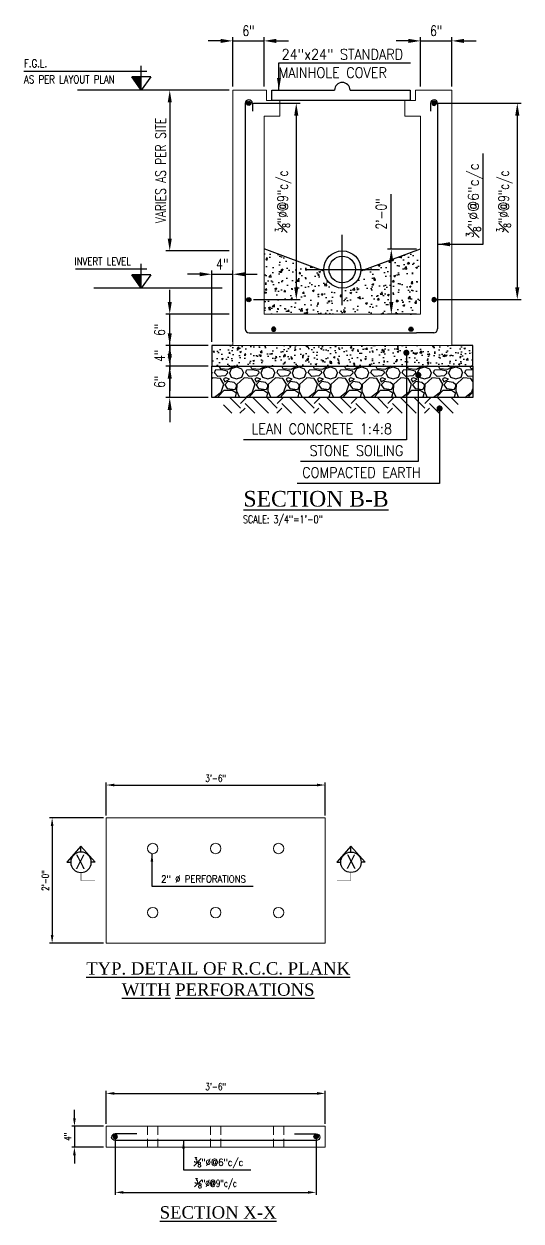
# Model space of a CAD drawing. Header units: feet. Extents: x 50754 to 76410, y 49660 to 67674.
# Drawn here: x 55744.8 to 55840.1, y 67102.4 to 67331.9 of the extents above; entities that cross this region are included whole.
import ezdxf
from ezdxf.enums import TextEntityAlignment as Align

# ---------------------------------------------------------------- set-up
doc = ezdxf.new("R2010")
doc.units = ezdxf.units.FT
doc.header["$PDMODE"] = 32
doc.linetypes.add('HIDDEN', pattern=[9.525, 6.35, -3.175])
for name, color, linetype in [('A-TYP-H-TEXT', 2, 'Continuous'), ('A-TYP-SEC-MARK', 5, 'Continuous'), ('A-TYP-ST-LEVEL', 1, 'Continuous'), ('axis', 8, 'Continuous'), ('BEAM', 2, 'Continuous'), ('BOT-STEEL', 6, 'Continuous'), ('dim', 1, 'Continuous'), ('hatch', 8, 'Continuous'), ('PL', 1, 'Continuous'), ('S-BLOWUP COLUMN', 4, 'Continuous'), ('Sewer Details Hatch', 1, 'Continuous'), ('Sewer Details Pipes', 4, 'Continuous'), ('Water Supply Details Text', 3, 'Continuous'), ('X Line', 1, 'Continuous')]:
    doc.layers.add(name, color=color, linetype=linetype)
doc.styles.add('HADINGS', font='times.ttf')
doc.styles.add('rizwan', font='romans.shx', dxfattribs={"width": 0.75})
doc.styles.add('ROMANS', font='romans.shx', dxfattribs={"width": 0.9})
doc.styles.add('SEC-MARK', font='swisscl.ttf')
doc.styles.add('STYLE4', font='romans.shx')
doc.dimstyles.new('STYLE-64', dxfattribs={"dimscale": 64, "dimtxt": 0.09375, "dimasz": 0.09375, "dimexe": 0.0625, "dimexo": 0.0625, "dimgap": 0.03125, "dimtad": 1, "dimzin": 3, "dimdsep": 46, "dimlunit": 4, "dimtxsty": 'rizwan', "dimcen": 0.125, "dimdle": 4, "dimclrd": 1, "dimclre": 1, "dimclrt": 2, "dimadec": 0, "dimazin": 0, "dimtfac": 0.5, "dimtix": 1, "dimtmove": 2, "dimatfit": 3, "dimfxl": 1, "dimfrac": 1, "dimtolj": 1, "dimtzin": 3, "dimarcsym": 0})

# ---------------------------------------------------------------- blocks, each defined once
blk = doc.blocks.new('*D48')
at = {"layer": 'Defpoints', "color": 0, "ltscale": 1.5, "transparency": 16777216}
for p in [(55760.57, 67120.54), (55754.5, 67116.54), (55760.57, 67116.54)]:
    blk.add_point(p, dxfattribs=at)
at = {"layer": 'dim', "color": 1, "lineweight": -2, "ltscale": 1.5, "transparency": 16777216}
for p, q in [((55754.5, 67122.1), (55754.5, 67123.67)), ((55760.09, 67120.54), (55754.02, 67120.54)), ((55754.5, 67120.54), (55754.5, 67116.54)), ((55760.09, 67116.54), (55754.02, 67116.54)), ((55754.5, 67114.98), (55754.5, 67113.42))]:
    blk.add_line(p, q, dxfattribs=at)
at = {"layer": 'dim', "color": 1, "ltscale": 1.5, "transparency": 16777216}
for points in [[(55754.24, 67122.1), (55754.76, 67122.1), (55754.5, 67120.54)], [(55754.24, 67114.98), (55754.76, 67114.98), (55754.5, 67116.54)]]:
    blk.add_solid(points, dxfattribs=at)
at = {"layer": 'dim', "color": 2, "ltscale": 1.5, "transparency": 16777216, "insert": (55753.21, 67118.54), "char_height": 1.333, "attachment_point": 5, "rotation": 90, "style": 'rizwan'}
blk.add_mtext('\\A1;4"', dxfattribs=at)
blk = doc.blocks.new('*D49')
at = {"layer": 'Defpoints', "color": 0, "ltscale": 1.5, "transparency": 16777216}
for p in [(55802.57, 67126.85), (55760.57, 67120.54), (55802.57, 67120.54)]:
    blk.add_point(p, dxfattribs=at)
at = {"layer": 'dim', "color": 1, "lineweight": -2, "ltscale": 1.5, "transparency": 16777216}
for p, q in [((55760.57, 67121.02), (55760.57, 67127.33)), ((55762.14, 67126.85), (55801.01, 67126.85)), ((55802.57, 67121.02), (55802.57, 67127.33))]:
    blk.add_line(p, q, dxfattribs=at)
at = {"layer": 'dim', "color": 1, "ltscale": 1.5, "transparency": 16777216}
for points in [[(55762.14, 67127.11), (55762.14, 67126.59), (55760.57, 67126.85)], [(55801.01, 67127.11), (55801.01, 67126.59), (55802.57, 67126.85)]]:
    blk.add_solid(points, dxfattribs=at)
at = {"layer": 'dim', "color": 2, "ltscale": 1.5, "transparency": 16777216, "insert": (55781.57, 67128.15), "char_height": 1.333, "attachment_point": 5, "style": 'rizwan'}
blk.add_mtext('\\A1;3\'-6"', dxfattribs=at)
blk = doc.blocks.new('*D50')
at = {"layer": 'Defpoints', "color": 0, "ltscale": 1.5, "transparency": 16777216}
for p in [(55802.57, 67185.97), (55760.57, 67179.66), (55802.57, 67179.66)]:
    blk.add_point(p, dxfattribs=at)
at = {"layer": 'dim', "color": 1, "lineweight": -2, "ltscale": 1.5, "transparency": 16777216}
for p, q in [((55760.57, 67180.14), (55760.57, 67186.45)), ((55762.14, 67185.97), (55801.01, 67185.97)), ((55802.57, 67180.14), (55802.57, 67186.45))]:
    blk.add_line(p, q, dxfattribs=at)
at = {"layer": 'dim', "color": 1, "ltscale": 1.5, "transparency": 16777216}
for points in [[(55762.14, 67186.23), (55762.14, 67185.71), (55760.57, 67185.97)], [(55801.01, 67186.23), (55801.01, 67185.71), (55802.57, 67185.97)]]:
    blk.add_solid(points, dxfattribs=at)
at = {"layer": 'dim', "color": 2, "ltscale": 1.5, "transparency": 16777216, "insert": (55781.57, 67187.26), "char_height": 1.333, "attachment_point": 5, "style": 'rizwan'}
blk.add_mtext('\\A1;3\'-6"', dxfattribs=at)
blk = doc.blocks.new('A$C76BB0DB5')
at = {"layer": 'BOT-STEEL', "ltscale": 0.05}
h = blk.add_hatch(color=256, dxfattribs=at)
h.dxf.hatch_style = 1
h.paths.add_polyline_path([(-0.75, 0, 1), (0.75, 0, 1)])
blk.add_circle((0, 0), 0.75, dxfattribs=at)
blk = doc.blocks.new('*D51')
at = {"layer": 'Defpoints', "color": 0, "ltscale": 1.5, "transparency": 16777216}
for p in [(55762.32, 67119.14), (55800.82, 67119.14), (55800.82, 67107.87)]:
    blk.add_point(p, dxfattribs=at)
at = {"layer": 'dim', "color": 1, "lineweight": -2, "ltscale": 1.5, "transparency": 16777216}
for p, q in [((55762.32, 67118.66), (55762.32, 67107.39)), ((55800.82, 67118.66), (55800.82, 67107.39)), ((55763.89, 67107.87), (55799.26, 67107.87))]:
    blk.add_line(p, q, dxfattribs=at)
at = {"layer": 'dim', "color": 1, "ltscale": 1.5, "transparency": 16777216}
for points in [[(55763.89, 67108.13), (55763.89, 67107.61), (55762.32, 67107.87)], [(55799.26, 67108.13), (55799.26, 67107.61), (55800.82, 67107.87)]]:
    blk.add_solid(points, dxfattribs=at)
at = {"layer": 'dim', "color": 2, "ltscale": 1.5, "transparency": 16777216, "insert": (55781.57, 67109.52), "char_height": 1.3333, "attachment_point": 5, "style": 'rizwan'}
blk.add_mtext('\\A1;{\\H0.7x;\\S3#8;\\H1.4286x;"%%C@9"c/c}', dxfattribs=at)
blk = doc.blocks.new('SEC-MARK')
at = {"layer": 'A-TYP-SEC-MARK', "color": 2, "linetype": 'Continuous'}
for p, q in [((0, 0.488), (-0.201, 0.259)), ((0, 0.488), (0.201, 0.259)), ((0, 0.404), (0, 0.488)), ((-0.201, 0.259), (-0.145, 0.259)), ((0.201, 0.259), (0.145, 0.259))]:
    blk.add_line(p, q, dxfattribs=at)
at = {"layer": 'A-TYP-SEC-MARK', "color": 2, "linetype": 'Continuous', "const_width": 0.005}
blk.add_lwpolyline([(0, 0.114), (0, 0), (-0.2, 0)], dxfattribs=at)
at = {"layer": 'A-TYP-SEC-MARK', "color": 2, "linetype": 'Continuous'}
blk.add_circle((0, 0.259), 0.145, dxfattribs=at)
at = {"layer": 'A-TYP-SEC-MARK', "color": 2, "linetype": 'Continuous', "style": 'SEC-MARK'}
blk.add_attdef('A', text='', height=0.199, dxfattribs=at).set_placement((0.001, 0.258), align=Align.MIDDLE_CENTER)
blk = doc.blocks.new('*D52')
at = {"layer": 'Defpoints', "color": 0, "ltscale": 1.5, "transparency": 16777216}
for p in [(55760.57, 67179.66), (55750.23, 67155.66), (55760.57, 67155.66)]:
    blk.add_point(p, dxfattribs=at)
at = {"layer": 'dim', "color": 1, "lineweight": -2, "ltscale": 1.5, "transparency": 16777216}
for p, q in [((55760.09, 67179.66), (55749.75, 67179.66)), ((55750.23, 67178.1), (55750.23, 67157.22)), ((55760.09, 67155.66), (55749.75, 67155.66))]:
    blk.add_line(p, q, dxfattribs=at)
at = {"layer": 'dim', "color": 1, "ltscale": 1.5, "transparency": 16777216}
for points in [[(55749.97, 67178.1), (55750.49, 67178.1), (55750.23, 67179.66)], [(55749.97, 67157.22), (55750.49, 67157.22), (55750.23, 67155.66)]]:
    blk.add_solid(points, dxfattribs=at)
at = {"layer": 'dim', "color": 2, "ltscale": 1.5, "transparency": 16777216, "insert": (55748.93, 67167.66), "char_height": 1.333, "attachment_point": 5, "rotation": 90, "style": 'rizwan'}
blk.add_mtext('\\A1;2\'-0"', dxfattribs=at)
blk = doc.blocks.new('*D66')
at = {"layer": 'Defpoints', "color": 0, "ltscale": 1.5, "transparency": 16777216}
for p in [(55790.85, 67328.64), (55784.85, 67319.19), (55790.85, 67319.19)]:
    blk.add_point(p, dxfattribs=at)
at = {"layer": 'dim', "color": 1, "lineweight": -2, "ltscale": 1.5, "transparency": 16777216}
for p, q in [((55782.5, 67328.64), (55780.16, 67328.64)), ((55784.85, 67319.91), (55784.85, 67329.36)), ((55784.85, 67328.64), (55790.85, 67328.64)), ((55790.85, 67319.91), (55790.85, 67329.36)), ((55793.19, 67328.64), (55795.53, 67328.64))]:
    blk.add_line(p, q, dxfattribs=at)
at = {"layer": 'dim', "color": 1, "ltscale": 1.5, "transparency": 16777216}
for points in [[(55782.5, 67329.03), (55782.5, 67328.24), (55784.85, 67328.64)], [(55793.19, 67329.03), (55793.19, 67328.24), (55790.85, 67328.64)]]:
    blk.add_solid(points, dxfattribs=at)
at = {"layer": 'dim', "color": 2, "ltscale": 1.5, "transparency": 16777216, "insert": (55787.85, 67330.58), "char_height": 2, "attachment_point": 5, "style": 'rizwan'}
blk.add_mtext('\\A1;6"', dxfattribs=at)
blk = doc.blocks.new('*D67')
at = {"layer": 'Defpoints', "color": 0, "ltscale": 1.5, "transparency": 16777216}
for p in [(55826.85, 67328.64), (55820.85, 67319.19), (55826.85, 67319.19)]:
    blk.add_point(p, dxfattribs=at)
at = {"layer": 'dim', "color": 1, "lineweight": -2, "ltscale": 1.5, "transparency": 16777216}
for p, q in [((55818.5, 67328.64), (55816.16, 67328.64)), ((55820.85, 67319.91), (55820.85, 67329.36)), ((55820.85, 67328.64), (55826.85, 67328.64)), ((55826.85, 67319.91), (55826.85, 67329.36)), ((55829.19, 67328.64), (55831.53, 67328.64))]:
    blk.add_line(p, q, dxfattribs=at)
at = {"layer": 'dim', "color": 1, "ltscale": 1.5, "transparency": 16777216}
for points in [[(55818.5, 67329.03), (55818.5, 67328.24), (55820.85, 67328.64)], [(55829.19, 67329.03), (55829.19, 67328.24), (55826.85, 67328.64)]]:
    blk.add_solid(points, dxfattribs=at)
at = {"layer": 'dim', "color": 2, "ltscale": 1.5, "transparency": 16777216, "insert": (55823.85, 67330.58), "char_height": 2, "attachment_point": 5, "style": 'rizwan'}
blk.add_mtext('\\A1;6"', dxfattribs=at)
blk = doc.blocks.new('*D68')
at = {"layer": 'Defpoints', "color": 0, "ltscale": 1.5, "transparency": 16777216}
for p in [(55784.85, 67319.19), (55772.77, 67288.38), (55784.85, 67288.38)]:
    blk.add_point(p, dxfattribs=at)
at = {"layer": 'dim', "color": 1, "lineweight": -2, "ltscale": 1.5, "transparency": 16777216}
for p, q in [((55784.13, 67319.19), (55772.05, 67319.19)), ((55772.77, 67316.85), (55772.77, 67290.72)), ((55784.13, 67288.38), (55772.05, 67288.38))]:
    blk.add_line(p, q, dxfattribs=at)
at = {"layer": 'dim', "color": 1, "ltscale": 1.5, "transparency": 16777216}
for points in [[(55772.38, 67316.85), (55773.16, 67316.85), (55772.77, 67319.19)], [(55772.38, 67290.72), (55773.16, 67290.72), (55772.77, 67288.38)]]:
    blk.add_solid(points, dxfattribs=at)
at = {"layer": 'dim', "color": 2, "ltscale": 1.5, "transparency": 16777216, "insert": (55771.02, 67303.79), "char_height": 2, "attachment_point": 5, "rotation": 90, "style": 'rizwan'}
blk.add_mtext('\\A1;VARIES AS PER SITE', dxfattribs=at)
blk = doc.blocks.new('*D69')
at = {"layer": 'Defpoints', "color": 0, "ltscale": 1.5, "transparency": 16777216}
for p in [(55772.77, 67276.25), (55784.85, 67276.25), (55780.85, 67270.25)]:
    blk.add_point(p, dxfattribs=at)
at = {"layer": 'dim', "color": 1, "lineweight": -2, "ltscale": 1.5, "transparency": 16777216}
for p, q in [((55772.77, 67278.59), (55772.77, 67280.94)), ((55784.13, 67276.25), (55772.05, 67276.25)), ((55772.77, 67270.25), (55772.77, 67276.25)), ((55780.13, 67270.25), (55772.05, 67270.25)), ((55772.77, 67267.9), (55772.77, 67265.56))]:
    blk.add_line(p, q, dxfattribs=at)
at = {"layer": 'dim', "color": 1, "ltscale": 1.5, "transparency": 16777216}
for points in [[(55772.38, 67278.59), (55773.16, 67278.59), (55772.77, 67276.25)], [(55772.38, 67267.9), (55773.16, 67267.9), (55772.77, 67270.25)]]:
    blk.add_solid(points, dxfattribs=at)
at = {"layer": 'dim', "color": 2, "ltscale": 1.5, "transparency": 16777216, "insert": (55770.83, 67273.25), "char_height": 2, "attachment_point": 5, "rotation": 90, "style": 'rizwan'}
blk.add_mtext('\\A1;6"', dxfattribs=at)
blk = doc.blocks.new('*D70')
at = {"layer": 'Defpoints', "color": 0, "ltscale": 1.5, "transparency": 16777216}
for p in [(55780.85, 67270.25), (55772.77, 67266.25), (55780.85, 67266.25)]:
    blk.add_point(p, dxfattribs=at)
at = {"layer": 'dim', "color": 1, "lineweight": -2, "ltscale": 1.5, "transparency": 16777216}
for p, q in [((55772.77, 67272.59), (55772.77, 67274.94)), ((55780.13, 67270.25), (55772.05, 67270.25)), ((55772.77, 67270.25), (55772.77, 67266.25)), ((55780.13, 67266.25), (55772.05, 67266.25)), ((55772.77, 67263.9), (55772.77, 67261.56))]:
    blk.add_line(p, q, dxfattribs=at)
at = {"layer": 'dim', "color": 1, "ltscale": 1.5, "transparency": 16777216}
for points in [[(55772.38, 67272.59), (55773.16, 67272.59), (55772.77, 67270.25)], [(55772.38, 67263.9), (55773.16, 67263.9), (55772.77, 67266.25)]]:
    blk.add_solid(points, dxfattribs=at)
at = {"layer": 'dim', "color": 2, "ltscale": 1.5, "transparency": 16777216, "insert": (55770.83, 67268.25), "char_height": 2, "attachment_point": 5, "rotation": 90, "style": 'rizwan'}
blk.add_mtext('\\A1;4"', dxfattribs=at)
blk = doc.blocks.new('*D71')
at = {"layer": 'Defpoints', "color": 0, "ltscale": 1.5, "transparency": 16777216}
for p in [(55784.85, 67283.9), (55780.85, 67270.25), (55784.85, 67270.25)]:
    blk.add_point(p, dxfattribs=at)
at = {"layer": 'dim', "color": 1, "lineweight": -2, "ltscale": 1.5, "transparency": 16777216}
for p, q in [((55780.85, 67270.97), (55780.85, 67284.62)), ((55784.85, 67270.97), (55784.85, 67284.62)), ((55778.5, 67283.9), (55776.16, 67283.9)), ((55780.85, 67283.9), (55784.85, 67283.9)), ((55787.19, 67283.9), (55789.53, 67283.9))]:
    blk.add_line(p, q, dxfattribs=at)
at = {"layer": 'dim', "color": 1, "ltscale": 1.5, "transparency": 16777216}
for points in [[(55778.5, 67284.29), (55778.5, 67283.51), (55780.85, 67283.9)], [(55787.19, 67284.29), (55787.19, 67283.51), (55784.85, 67283.9)]]:
    blk.add_solid(points, dxfattribs=at)
at = {"layer": 'dim', "color": 2, "ltscale": 1.5, "transparency": 16777216, "insert": (55782.85, 67285.84), "char_height": 2, "attachment_point": 5, "style": 'rizwan'}
blk.add_mtext('\\A1;4"', dxfattribs=at)
blk = doc.blocks.new('*D72')
at = {"layer": 'Defpoints', "color": 0, "ltscale": 1.5, "transparency": 16777216}
for p in [(55788.11, 67316.68), (55788.11, 67279.03), (55797.02, 67279.03)]:
    blk.add_point(p, dxfattribs=at)
at = {"layer": 'dim', "color": 1, "lineweight": -2, "ltscale": 1.5, "transparency": 16777216}
for p, q in [((55788.83, 67316.68), (55797.74, 67316.68)), ((55797.02, 67314.33), (55797.02, 67281.37)), ((55788.83, 67279.03), (55797.74, 67279.03))]:
    blk.add_line(p, q, dxfattribs=at)
at = {"layer": 'dim', "color": 1, "ltscale": 1.5, "transparency": 16777216}
for points in [[(55796.63, 67314.33), (55797.41, 67314.33), (55797.02, 67316.68)], [(55796.63, 67281.37), (55797.41, 67281.37), (55797.02, 67279.03)]]:
    blk.add_solid(points, dxfattribs=at)
at = {"layer": 'dim', "color": 2, "ltscale": 1.5, "transparency": 16777216, "insert": (55794.54, 67297.85), "char_height": 2, "attachment_point": 5, "rotation": 90, "style": 'rizwan'}
blk.add_mtext('\\A1;{\\H0.7x;\\S3#8;\\H1.4286x;"%%C@9"c/c}', dxfattribs=at)
blk = doc.blocks.new('*D73')
at = {"layer": 'Defpoints', "color": 0, "ltscale": 1.5, "transparency": 16777216}
for p in [(55823.03, 67316.68), (55823.03, 67279.03), (55839.39, 67279.03)]:
    blk.add_point(p, dxfattribs=at)
at = {"layer": 'dim', "color": 1, "lineweight": -2, "ltscale": 1.5, "transparency": 16777216}
for p, q in [((55823.75, 67316.68), (55840.11, 67316.68)), ((55839.39, 67314.33), (55839.39, 67281.37)), ((55823.75, 67279.03), (55840.11, 67279.03))]:
    blk.add_line(p, q, dxfattribs=at)
at = {"layer": 'dim', "color": 1, "ltscale": 1.5, "transparency": 16777216}
for points in [[(55839, 67314.33), (55839.78, 67314.33), (55839.39, 67316.68)], [(55839, 67281.37), (55839.78, 67281.37), (55839.39, 67279.03)]]:
    blk.add_solid(points, dxfattribs=at)
at = {"layer": 'dim', "color": 2, "ltscale": 1.5, "transparency": 16777216, "insert": (55836.91, 67297.85), "char_height": 2, "attachment_point": 5, "rotation": 90, "style": 'rizwan'}
blk.add_mtext('\\A1;{\\H0.7x;\\S3#8;\\H1.4286x;"%%C@9"c/c}', dxfattribs=at)
blk = doc.blocks.new('*D74')
at = {"layer": 'Defpoints', "color": 0, "ltscale": 1.5, "transparency": 16777216}
for p in [(55772.77, 67266.25), (55780.85, 67266.25), (55780.85, 67260.25)]:
    blk.add_point(p, dxfattribs=at)
at = {"layer": 'dim', "color": 1, "lineweight": -2, "ltscale": 1.5, "transparency": 16777216}
for p, q in [((55772.77, 67268.59), (55772.77, 67270.94)), ((55780.13, 67266.25), (55772.05, 67266.25)), ((55772.77, 67260.25), (55772.77, 67266.25)), ((55780.13, 67260.25), (55772.05, 67260.25)), ((55772.77, 67257.9), (55772.77, 67255.56))]:
    blk.add_line(p, q, dxfattribs=at)
at = {"layer": 'dim', "color": 1, "ltscale": 1.5, "transparency": 16777216}
for points in [[(55772.38, 67268.59), (55773.16, 67268.59), (55772.77, 67266.25)], [(55772.38, 67257.9), (55773.16, 67257.9), (55772.77, 67260.25)]]:
    blk.add_solid(points, dxfattribs=at)
at = {"layer": 'dim', "color": 2, "ltscale": 1.5, "transparency": 16777216, "insert": (55770.83, 67263.25), "char_height": 2, "attachment_point": 5, "rotation": 90, "style": 'rizwan'}
blk.add_mtext('\\A1;6"', dxfattribs=at)
blk = doc.blocks.new('*D85')
at = {"layer": 'Defpoints', "color": 0, "ltscale": 1.5, "transparency": 16777216}
for p in [(55820.77, 67288.72), (55815.24, 67276.25), (55820.77, 67276.25)]:
    blk.add_point(p, dxfattribs=at)
at = {"layer": 'dim', "color": 1, "lineweight": -2, "ltscale": 1.5, "transparency": 16777216}
for p, q in [((55815.24, 67288.72), (55815.24, 67299.24)), ((55820.05, 67288.72), (55814.52, 67288.72)), ((55815.24, 67278.59), (55815.24, 67286.37)), ((55820.05, 67276.25), (55814.52, 67276.25))]:
    blk.add_line(p, q, dxfattribs=at)
at = {"layer": 'dim', "color": 1, "ltscale": 1.5, "transparency": 16777216}
for points in [[(55814.85, 67286.37), (55815.63, 67286.37), (55815.24, 67288.72)], [(55814.85, 67278.59), (55815.63, 67278.59), (55815.24, 67276.25)]]:
    blk.add_solid(points, dxfattribs=at)
at = {"layer": 'dim', "color": 2, "ltscale": 1.5, "transparency": 16777216, "insert": (55813.3, 67295.45), "char_height": 2, "attachment_point": 5, "rotation": 90, "style": 'rizwan'}
blk.add_mtext('\\A1;2\'-0"', dxfattribs=at)

msp = doc.modelspace()

# ---------------------------------------------------------------- hatches: boundary and pattern name
at = {"layer": 'A-TYP-ST-LEVEL', "linetype": 'Continuous', "ltscale": 1.5}
for points in [[(55765.47974, 67321.72598), (55767.30938, 67321.72598), (55767.30938, 67319.19467)], [(55765.47974, 67283.77941), (55767.30938, 67283.77941), (55767.30938, 67281.2481)]]:
    msp.add_hatch(color=1, dxfattribs=at).paths.add_polyline_path(points)
at = {"layer": 'BEAM'}
h = msp.add_hatch(dxfattribs=at)
h.set_pattern_fill('AR-CONC', color=252, scale=0.5, style=0)
h.set_pattern_definition([(50, (57149.7575, 64257.3092), (3.586301, -0.3137607), [0.375, -4.125]), (355, (57149.7575, 64257.3092), (-0.6937567, 3.7609607), [0.3, -3.3]), (100.45144, (57150.0564, 64257.283), (2.8925442, 3.4472), [0.318701, -3.5057106]), (46.1842, (57149.7575, 64258.309), (5.3362067, -0.8275964), [0.5625, -6.1875]), (96.63564, (57150.202, 64258.24), (4.67331, 4.870593), [0.478052, -5.258569]), (351.18416, (57149.7575, 64258.309), (4.67331, 4.870593), [0.45, -4.95]), (21, (57150.2575, 64258.0592), (2.9845353, -2.0130945), [0.375, -4.125]), (326, (57150.2575, 64258.0592), (1.2165767, 3.6257502), [0.3, -3.3]), (71.45144, (57150.5062, 64257.8914), (4.201112, 1.6126558), [0.318701, -3.5057106]), (37.5, (57149.7575, 64257.3092), (0.0607993, 1.66446927), [0, -3.26, 0, -3.35, 0, -3.3125]), (7.5, (57149.7575, 64257.3092), (1.3153477, 1.9720586), [0, -1.91, 0, -3.185, 0, -1.2625]), (327.5, (57148.6425, 64257.3092), (2.6691122, -0.11277436), [0, -1.25, 0, -3.9, 0, -5.175]), (317.5, (57148.1425, 64257.3092), (2.9159308, 0.5005249), [0, -1.625, 0, -2.59, 0, -3.675])])
h.paths.add_polyline_path([(55820.84561, 67276.2481), (55820.84561, 67288.7435), (55809.39731, 67284.50109, -0.915897262), (55802.29391, 67284.50109), (55790.84561, 67288.7435), (55790.84561, 67276.2481)])
h = msp.add_hatch(dxfattribs=at)
h.set_pattern_fill('AR-CONC', color=252, scale=0.416667, style=0)
h.set_pattern_definition([(50, (54697.8617, 65171.3706), (2.988584, -0.2614672), [0.3125, -3.4375]), (355, (54697.8617, 65171.3706), (-0.5781306, 3.134134), [0.25, -2.75]), (100.45144, (54698.1108, 65171.3488), (2.4104535, 2.8726666), [0.265584, -2.9214255]), (46.1842, (54697.8617, 65172.204), (4.446839, -0.6896637), [0.46875, -5.15625]), (96.63564, (54698.2323, 65172.1465), (3.894425, 4.0588275), [0.398376, -4.382141]), (351.18416, (54697.8617, 65172.204), (3.894425, 4.0588275), [0.375, -4.125]), (21, (54698.2784, 65171.9956), (2.4871127, -1.6775787), [0.3125, -3.4375]), (326, (54698.2784, 65171.9956), (1.013814, 3.0214585), [0.25, -2.75]), (71.45144, (54698.4856, 65171.8558), (3.5009266, 1.3438798), [0.265584, -2.9214255]), (37.5, (54697.8617, 65171.3706), (0.05066606, 1.38705772), [0, -2.7166667, 0, -2.7916667, 0, -2.7604167]), (7.5, (54697.8617, 65171.3706), (1.0961231, 1.6433821), [0, -1.5916667, 0, -2.6541667, 0, -1.0520833]), (327.5, (54696.9326, 65171.3706), (2.22426015, -0.09397863), [0, -1.0416667, 0, -3.25, 0, -4.3125]), (317.5, (54696.5159, 65171.3706), (2.4299424, 0.4171041), [0, -1.3541667, 0, -2.1583333, 0, -3.0625])])
h.paths.add_polyline_path([(55830.84561, 67266.2481), (55830.84561, 67270.2481), (55817.73495, 67270.2481), (55784.84561, 67270.2481), (55780.84561, 67270.2481), (55780.84561, 67266.2481)])
h = msp.add_hatch(dxfattribs=at)
h.set_pattern_fill('EARTH', color=252, scale=20, angle=45, style=0)
h.set_pattern_definition([(45, (-159640.8385, 21473.942), (4e-16, 7.07106781), [5, -5]), (45, (-159642.1643, 21475.268), (4e-16, 7.07106781), [5, -5]), (45, (-159643.49, 21476.5937), (4e-16, 7.07106781), [5, -5]), (135, (-159643.49, 21477.4776), (-7.07106781, 9e-16), [5, -5]), (135, (-159642.1643, 21478.8034), (-7.07106781, 9e-16), [5, -5]), (135, (-159640.8385, 21480.129), (-7.07106781, 9e-16), [5, -5])])
h.paths.add_polyline_path([(55828.06351, 67260.2481), (55826.1822, 67260.2481), (55783.04704, 67260.2481), (55783.04704, 67257.2481), (55828.06351, 67257.2481)])
at = {"layer": 'hatch'}
h = msp.add_hatch(dxfattribs=at)
h.set_pattern_fill('GRAVEL', color=252, scale=6)
h.set_pattern_definition([(228.012788, (56287.87444, 65476.96106), (-48, -54), [0.807216, -79.914528]), (184.96974, (56287.33444, 65476.36106), (72, 6), [1.385208, -137.135549]), (132.510447, (56285.95444, 65476.24106), (60, -66), [0.976728, -96.696196]), (267.273689, (56283.61444, 65474.74106), (6, 120), [1.261428, -124.881348]), (292.833654, (56283.55444, 65473.48106), (-30, 72), [1.23693, -122.456239]), (357.273689, (56284.03444, 65472.34106), (-120, 6), [1.261428, -124.881348]), (37.69424, (56285.29444, 65472.28106), (-78, -60), [1.668174, -165.149091]), (72.255328, (56286.61444, 65473.30106), (42, 132), [1.574928, -155.917929]), (121.429566, (56287.09444, 65474.80106), (-48, 78), [1.2657, -125.304439]), (175.236358, (56286.43444, 65475.88106), (66, -6), [1.444992, -70.804575]), (222.397438, (56284.99444, 65476.00106), (-72, -66), [1.868688, -185.00025]), (138.814075, (56289.55444, 65474.68106), (-42, 36), [0.637806, -63.143069]), (171.469234, (56289.07444, 65475.10106), (78, -12), [1.213422, -120.129068]), (225, (56287.8744, 65475.281), (-7e-16, -6), [0.848526, -7.636755]), (203.19859, (56287.4544, 65476.00106), (30, 12), [0.456948, -45.23769]), (291.80141, (56287.0344, 65475.821), (-6, 18), [0.646218, -31.66477]), (30.963757, (56287.2744, 65475.2211), (18, 12), [1.049574, -33.936137]), (161.56505, (56288.1744, 65475.761), (12, -6), [0.758946, -18.21472]), (16.38954, (56283.55444, 65475.82106), (60, 18), [1.0632, -105.25707]), (70.346176, (56284.57444, 65476.12106), (-24, -66), [0.891966, -88.304446]), (293.19859, (56288.1744, 65476.96106), (-12, 30), [0.91389, -44.780749]), (343.61046, (56288.53444, 65476.12106), (-60, 18), [1.0632, -105.25707]), (339.443955, (56283.55444, 65472.10106), (-30, 12), [1.02528, -50.238742]), (294.77514, (56284.51444, 65471.74106), (-30, 66), [0.859068, -85.047858]), (66.80141, (56288.2344, 65470.96106), (12, 30), [0.91389, -44.780749]), (17.354025, (56288.59444, 65471.80106), (-78, -24), [1.005786, -99.572542]), (69.443955, (56285.29444, 65470.96106), (-12, -30), [0.51264, -50.751382]), (101.30993, (56287.8744, 65470.961), (-6, 24), [0.30594, -30.288177]), (165.96376, (56287.8144, 65471.261), (18, -6), [1.23693, -23.501704]), (186.009006, (56286.61444, 65471.56106), (60, 6), [1.1463, -113.483539]), (303.69007, (56287.2744, 65474.681), (-6, 12), [0.865332, -20.767976]), (353.157227, (56287.75444, 65473.96106), (102, -12), [1.510764, -149.565376]), (60.945396, (56289.25444, 65473.78106), (-24, -42), [0.617736, -61.156045]), (90, (56289.5544, 65474.321), (-6, 6), [0.36, -5.64]), (120.256437, (56286.49444, 65471.74106), (24, -42), [0.833544, -82.52112]), (48.012788, (56286.07444, 65472.46106), (48, 54), [1.614432, -79.107312]), (0, (56287.1544, 65473.661), (6, 6), [1.56, -4.44]), (325.304846, (56288.71444, 65473.66106), (60, -42), [0.948684, -93.919646]), (254.054604, (56289.4944, 65473.12106), (-6, -24), [0.873612, -42.807047]), (207.645975, (56289.25444, 65472.28106), (-114, -60), [1.42239, -140.816845]), (175.426079, (56287.99444, 65471.62106), (-78, 6), [1.504794, -148.97444])])
h.paths.add_polyline_path([(55830.84561, 67266.2481), (55780.84561, 67266.2481), (55780.84561, 67260.2481), (55830.84561, 67260.2481)])

# ---------------------------------------------------------------- linework, layer by layer
at = {"layer": 'A-TYP-ST-LEVEL', "color": 3, "linetype": 'Continuous', "ltscale": 1.5}
for p, q in [((55767.30938, 67319.19467), (55767.30938, 67323.85932)), ((55768.37605, 67322.79265), (55744.82483, 67322.79265)), ((55769.13902, 67321.72598), (55765.47974, 67321.72598)), ((55769.13902, 67321.72598), (55767.30938, 67319.19467)), ((55768.37605, 67284.84607), (55754.67976, 67284.84607)), ((55767.30938, 67281.2481), (55767.30938, 67285.91274)), ((55769.13902, 67283.77941), (55765.47974, 67283.77941)), ((55769.13902, 67283.77941), (55767.30938, 67281.2481))]:
    msp.add_line(p, q, dxfattribs=at)
at = {"layer": 'A-TYP-ST-LEVEL', "linetype": 'Continuous', "ltscale": 1.5}
for p, q in [((55767.30938, 67319.19467), (55765.47974, 67321.72598)), ((55767.30938, 67281.2481), (55765.47974, 67283.77941))]:
    msp.add_line(p, q, dxfattribs=at)
at = {"layer": 'PL'}
for points in [[(55784.84561, 67270.2481), (55780.84561, 67270.2481), (55780.84561, 67266.2481), (55830.84561, 67266.2481), (55830.84561, 67270.2481), (55826.84561, 67270.2481)], [(55830.84561, 67266.2481), (55830.84561, 67260.2481), (55780.84561, 67260.2481), (55780.84561, 67266.2481)]]:
    msp.add_lwpolyline(points, dxfattribs=at)
at = {"layer": 'S-BLOWUP COLUMN', "color": 6}
for p, q in [((55787.24711, 67316.67784), (55787.24711, 67273.41867)), ((55788.60638, 67316.67784), (55788.60638, 67315.18567)), ((55822.75474, 67316.67784), (55822.75474, 67315.18567)), ((55824.11401, 67316.67784), (55824.11401, 67273.41867)), ((55787.99711, 67272.66867), (55820.04925, 67272.66867)), ((55823.36401, 67272.66867), (55820.04925, 67272.66867))]:
    msp.add_line(p, q, dxfattribs=at)
for points in [[(55766.44942, 67119.10252), (55762.32442, 67119.10252, 0.373721831), (55761.58178, 67118.45733, 0.373721831)], [(55796.69942, 67119.10252), (55800.82442, 67119.10252, -0.373721831), (55801.56706, 67118.45733, -0.373721831)], [(55801.56706, 67118.45733, -0.373721831), (55800.82442, 67117.81213), (55762.32442, 67117.81213, -0.373721831), (55761.58178, 67118.45733, -0.373721831)]]:
    msp.add_lwpolyline(points, format="xyb", dxfattribs=at)
for centre, radius, start, end in [((55787.92675, 67316.67784), 0.67963, 0, 180), ((55823.43438, 67316.67784), 0.67963, 0, 180), ((55787.99711, 67273.41867), 0.75, 180, 270), ((55823.36401, 67273.41867), 0.75, 270, 0)]:
    msp.add_arc(centre, radius, start, end, dxfattribs=at)
at = {"layer": 'Sewer Details Hatch'}
msp.add_lwpolyline([(55807.32658, 67319.19467), (55818.84561, 67319.19467), (55818.84561, 67317.19467), (55792.34561, 67317.19467), (55792.34561, 67319.19467), (55804.36892, 67319.19467)], dxfattribs=at)
msp.add_arc((55805.84775, 67319.19467), 1.47883, 0, 180, dxfattribs=at)
at = {"layer": 'Sewer Details Pipes'}
for p, q in [((55805.84561, 67277.99318), (55805.84561, 67291.48499)), ((55798.71478, 67284.81351), (55812.97644, 67284.81351))]:
    msp.add_line(p, q, dxfattribs=at)
at = {"layer": 'Water Supply Details Text', "color": 3, "lineweight": 0}
for p, q in [((55826.84561, 67319.19467), (55819.84561, 67319.19467)), ((55793.84561, 67317.19467), (55793.84561, 67314.19467)), ((55817.84561, 67317.19467), (55817.84561, 67314.19467)), ((55790.84561, 67276.2481), (55790.84561, 67314.19467)), ((55793.84561, 67314.19467), (55790.84561, 67314.19467)), ((55817.84561, 67314.19467), (55820.84561, 67314.19467)), ((55820.84561, 67314.19467), (55820.84561, 67276.2481)), ((55820.84561, 67276.2481), (55790.84561, 67276.2481))]:
    msp.add_line(p, q, dxfattribs=at)
at = {"layer": 'Water Supply Details Text', "color": 1, "linetype": 'HIDDEN', "lineweight": 0, "ltscale": 0.25}
for p, q in [((55768.51289, 67116.54177), (55768.51289, 67120.54177)), ((55770.51289, 67116.54177), (55770.51289, 67120.54177)), ((55780.57442, 67116.54177), (55780.57442, 67120.54177)), ((55782.57442, 67116.54177), (55782.57442, 67120.54177)), ((55792.63595, 67116.54177), (55792.63595, 67120.54177)), ((55794.63595, 67116.54177), (55794.63595, 67120.54177))]:
    msp.add_line(p, q, dxfattribs=at)
at = {"layer": 'Water Supply Details Text', "color": 3, "lineweight": 0}
for points in [[(55791.34561, 67319.19467), (55784.84561, 67319.19467), (55784.84561, 67270.2481), (55826.84561, 67270.2481), (55826.84561, 67319.19467)], [(55791.34561, 67317.19467), (55791.34561, 67319.19467)], [(55819.84561, 67317.19467), (55819.84561, 67319.19467)], [(55791.34561, 67317.19467), (55793.84561, 67317.19467)], [(55819.84561, 67317.19467), (55817.84561, 67317.19467)]]:
    msp.add_lwpolyline(points, dxfattribs=at)
for points in [[(55802.57442, 67179.65873), (55802.57442, 67155.65873), (55760.57442, 67155.65873), (55760.57442, 67179.65873)], [(55760.57442, 67116.54177), (55802.57442, 67116.54177), (55802.57442, 67120.54177), (55760.57442, 67120.54177)]]:
    msp.add_lwpolyline(points, close=True, dxfattribs=at)
at = {"layer": 'Water Supply Details Text', "color": 1, "lineweight": 0}
for centre in [(55769.51289, 67173.80473), (55781.57442, 67173.80473), (55793.63595, 67173.80473), (55769.51289, 67161.51273), (55781.57442, 67161.51273), (55793.63595, 67161.51273)]:
    msp.add_circle(centre, 1, dxfattribs=at)
at = {"layer": 'X Line'}
for p, q in [((55784.01739, 67319.19467), (55755.07285, 67319.19467)), ((55802.29391, 67284.50109), (55790.84561, 67288.7435)), ((55820.76926, 67288.7152), (55809.39731, 67284.50109)), ((55782.84561, 67281.2481), (55758.20896, 67281.2481))]:
    msp.add_line(p, q, dxfattribs=at)
at = {"layer": 'X Line', "color": 4}
for radius in [3.56541, 2.54672]:
    msp.add_circle((55805.84561, 67284.81351), radius, dxfattribs=at)

# ---------------------------------------------------------------- block references
at = {"layer": 'A-TYP-SEC-MARK'}
ref = msp.add_blockref('SEC-MARK', (55755.75998, 67167.65873), dxfattribs=dict(at, xscale=-13.5, yscale=13.5, zscale=13.5))
ref.add_attrib('A', 'X', dxfattribs={"color": 1, "height": 2.68945, "style": 'SEC-MARK'}).set_placement((55755.62475, 67171.24832), align=Align.MIDDLE_CENTER)
ref = msp.add_blockref('SEC-MARK', (55807.5102, 67167.65875), dxfattribs=dict(at, xscale=13.5, yscale=13.5, zscale=13.5))
ref.add_attrib('A', 'X', dxfattribs={"color": 1, "height": 2.68945, "style": 'SEC-MARK'}).set_placement((55807.52776, 67171.2955), align=Align.MIDDLE_CENTER)
at = {"layer": 'axis', "ltscale": 0.05}
for p, xscale, yscale, zscale, rotation in [((55787.92675, 67316.67784), 0.5383333333301472, 0.5383333333301472, 0.5383333333301472, 21.02172352365977), ((55823.43438, 67316.67784), -0.5383333333301472, 0.5383333333301472, 0.5383333333301472, 338.9782764763402), ((55787.92675, 67279.02831), 0.5383333333301472, 0.5383333333301472, 0.5383333333301472, 21.02172352365977), ((55823.43438, 67279.02831), -0.5383333333301472, 0.5383333333301472, 0.5383333333301472, 338.9782764763402), ((55792.6819, 67273.36015), -0.5383333333301472, 0.5383333333301473, 0.5383333333301473, 158.9782764763402), ((55819.00932, 67273.36015), 0.5383333333301471, 0.5383333333301471, 0.5383333333301471, 201.0217235236598), ((55762.32442, 67118.56213), -0.5383333333301472, 0.5383333333301473, 0.5383333333301473, 158.9782764763402), ((55800.82442, 67118.56213), 0.5383333333301471, 0.5383333333301471, 0.5383333333301471, 201.0217235236598)]:
    msp.add_blockref('A$C76BB0DB5', p, dxfattribs=dict(at, xscale=xscale, yscale=yscale, zscale=zscale, rotation=rotation))

# ---------------------------------------------------------------- texts
at = {"layer": 'A-TYP-H-TEXT', "color": 3, "style": 'HADINGS'}
msp.add_text('%%USECTION B-B', height=3, dxfattribs=at).set_placement((55786.90231, 67239.35642))
at = {"layer": 'A-TYP-H-TEXT', "style": 'rizwan', "width": 0.75}
msp.add_text('SCALE: 3/4"=1\'-0"', height=1.5, dxfattribs=at).set_placement((55786.80393, 67236.17375))
at = {"layer": 'A-TYP-H-TEXT', "color": 3, "style": 'HADINGS'}
for s, p in [('%%UTYP. DETAIL OF R.C.C. PLANK', (55782.04211, 67149.63159)), ('%%UWITH%%U %%UPERFORATIONS', (55782.04211, 67145.57514)), ('%%USECTION X-X', (55782.04211, 67102.84998))]:
    msp.add_text(s, height=2.3730469, dxfattribs=at).set_placement(p, align=Align.CENTER)
at = {"layer": 'A-TYP-ST-LEVEL', "color": 2, "style": 'STYLE4', "width": 0.8}
for s, p in [('F.G.L.', (55744.8417, 67323.56745)), ('AS PER LAYOUT PLAN', (55744.8417, 67320.49464)), ('INVERT LEVEL', (55754.51542, 67285.62087))]:
    msp.add_text(s, height=1.5, dxfattribs=at).set_placement(p)
at = {"layer": 'dim', "color": 2, "style": 'ROMANS', "width": 0.9}
for s, p in [('24"x24" STANDARD', (55794.21294, 67325.06915)), (' MAINHOLE COVER', (55792.40549, 67321.54534))]:
    msp.add_text(s, height=2, dxfattribs=at).set_placement(p)
at = {"layer": 'dim', "color": 2, "ltscale": 1.5, "insert": (55831.10385, 67298.06574), "char_height": 2, "attachment_point": 5, "rotation": 90, "style": 'ROMANS'}
msp.add_mtext('\\A1;{\\H0.7x;\\S3#8;\\H1.4286x;"%%C@6"c/c}', dxfattribs=at)
at = {"layer": 'dim', "color": 2, "ltscale": 1.5, "attachment_point": 5, "style": 'ROMANS'}
for s, insert, char_height in [('\\A1;LEAN CONCRETE 1:4:8', (55801.90212, 67254.25883), 2), ('\\A1;STONE SOILING', (55808.55477, 67250.06793), 2), ('\\A1;COMPACTED EARTH', (55809.53343, 67245.87703), 2), ('\\A1;2" %%C PERFORATIONS', (55779.24885, 67167.95617), 1.3333333), ('\\A1;{\\H0.7x;\\S3#8;\\H1.4286x;"%%C@6"c/c}', (55782.13376, 67113.5597), 1.3333333)]:
    msp.add_mtext(s, dxfattribs=dict(at, insert=insert, char_height=char_height))

# ---------------------------------------------------------------- dimensions: what is measured, and where the dimension line sits
at = {"layer": 'dim', "ltscale": 1.5}
for base, p1, p2, override, picture, middle in [((55790.84561, 67328.63524), (55784.84561, 67319.19467), (55790.84561, 67319.19467), {"dimscale": 24, "dimtxt": 0.083333, "dimasz": 0.097656, "dimexe": 0.03, "dimexo": 0.03, "dimtmove": 0}, '*D66', (55787.84561, 67330.57571)), ((55826.84561, 67328.63524), (55820.84561, 67319.19467), (55826.84561, 67319.19467), {"dimscale": 24, "dimtxt": 0.083333, "dimasz": 0.097656, "dimexe": 0.03, "dimexo": 0.03, "dimtmove": 0}, '*D67', (55823.84561, 67330.57571)), ((55784.84561, 67283.89887), (55780.84561, 67270.2481), (55784.84561, 67270.2481), {"dimscale": 24, "dimtxt": 0.083333, "dimasz": 0.097656, "dimexe": 0.03, "dimexo": 0.03, "dimtmove": 0}, '*D71', (55782.84561, 67285.83935)), ((55802.57442, 67185.96843), (55760.57442, 67179.65873), (55802.57442, 67179.65873), {"dimscale": 16, "dimtxt": 0.083333, "dimasz": 0.097656, "dimexe": 0.03, "dimexo": 0.03, "dimtmove": 0}, '*D50', (55781.57442, 67187.26208)), ((55802.57442, 67126.85148), (55760.57442, 67120.54177), (55802.57442, 67120.54177), {"dimscale": 16, "dimtxt": 0.083333, "dimasz": 0.097656, "dimexe": 0.03, "dimexo": 0.03, "dimtmove": 0}, '*D49', (55781.57442, 67128.14513))]:
    dim = msp.add_linear_dim(base=base, p1=p1, p2=p2, dimstyle='STYLE-64', override=override, dxfattribs=at)
    dim.commit()
    dim.dimension.update_dxf_attribs({"geometry": picture, "text_midpoint": middle})
for base, p1, p2, text, override, picture, middle in [((55772.76754, 67288.37893), (55784.84561, 67319.19467), (55784.84561, 67288.37893), 'VARIES AS PER SITE', {"dimscale": 24, "dimtxt": 0.083333, "dimasz": 0.097656, "dimexe": 0.03, "dimexo": 0.03}, '*D68', (55771.01754, 67303.7868)), ((55797.02307, 67279.02831), (55788.11095, 67316.67784), (55788.11095, 67279.02831), '{\\H0.7x;\\S3#8;\\H1.4286x;"%%C@9"c/c}', {"dimscale": 24, "dimtxt": 0.083333, "dimasz": 0.097656, "dimexe": 0.03, "dimexo": 0.03, "dimtmove": 0}, '*D72', (55794.53973, 67297.85307)), ((55839.38885, 67279.02831), (55823.03282, 67316.67784), (55823.03282, 67279.02831), '{\\H0.7x;\\S3#8;\\H1.4286x;"%%C@9"c/c}', {"dimscale": 24, "dimtxt": 0.083333, "dimasz": 0.097656, "dimexe": 0.03, "dimexo": 0.03, "dimtmove": 0}, '*D73', (55836.90551, 67297.85307))]:
    dim = msp.add_linear_dim(base=base, p1=p1, p2=p2, angle=90, text=text, dimstyle='STYLE-64', override=override, dxfattribs=at)
    dim.commit()
    dim.dimension.update_dxf_attribs({"geometry": picture, "text_midpoint": middle})
dim = msp.add_linear_dim(base=(55815.23896, 67276.2481), p1=(55820.76926, 67288.7152), p2=(55820.76926, 67276.2481), angle=90, text='2\'-0"', dimstyle='STYLE-64', override={"dimscale": 24, "dimtxt": 0.083333, "dimasz": 0.097656, "dimexe": 0.03, "dimexo": 0.03, "dimtmove": 0}, dxfattribs=at)
dim.commit()
dim.dimension.update_dxf_attribs({"geometry": '*D85', "text_midpoint": (55815.23896, 67295.45181), "dimtype": 160})
for base, p1, p2, angle, override, picture, middle in [((55772.76754, 67276.2481), (55780.84561, 67270.2481), (55784.84561, 67276.2481), 270, {"dimscale": 24, "dimtxt": 0.083333, "dimasz": 0.097656, "dimexe": 0.03, "dimexo": 0.03, "dimtmove": 0}, '*D69', (55770.82707, 67273.2481)), ((55772.76754, 67266.2481), (55780.84561, 67270.2481), (55780.84561, 67266.2481), 90, {"dimscale": 24, "dimtxt": 0.083333, "dimasz": 0.097656, "dimexe": 0.03, "dimexo": 0.03, "dimtmove": 0}, '*D70', (55770.82707, 67268.2481)), ((55772.76754, 67266.2481), (55780.84561, 67260.2481), (55780.84561, 67266.2481), 270, {"dimscale": 24, "dimtxt": 0.083333, "dimasz": 0.097656, "dimexe": 0.03, "dimexo": 0.03, "dimtmove": 0}, '*D74', (55770.82707, 67263.2481)), ((55750.22633, 67155.65873), (55760.57442, 67179.65873), (55760.57442, 67155.65873), 90, {"dimscale": 16, "dimtxt": 0.083333, "dimasz": 0.097656, "dimexe": 0.03, "dimexo": 0.03, "dimtmove": 0}, '*D52', (55748.93268, 67167.65873)), ((55754.50095, 67116.54177), (55760.57442, 67120.54177), (55760.57442, 67116.54177), 90, {"dimscale": 16, "dimtxt": 0.083333, "dimasz": 0.097656, "dimexe": 0.03, "dimexo": 0.03, "dimtmove": 0}, '*D48', (55753.2073, 67118.54177))]:
    dim = msp.add_linear_dim(base=base, p1=p1, p2=p2, angle=angle, dimstyle='STYLE-64', override=override, dxfattribs=at)
    dim.commit()
    dim.dimension.update_dxf_attribs({"geometry": picture, "text_midpoint": middle})
dim = msp.add_linear_dim(base=(55800.82442, 67107.86927), p1=(55762.32442, 67119.13818), p2=(55800.82442, 67119.13818), text='{\\H0.7x;\\S3#8;\\H1.4286x;"%%C@9"c/c}', dimstyle='STYLE-64', override={"dimscale": 16, "dimtxt": 0.083333, "dimasz": 0.097656, "dimexe": 0.03, "dimexo": 0.03, "dimtmove": 0}, dxfattribs=at)
dim.commit()
dim.dimension.update_dxf_attribs({"geometry": '*D51', "text_midpoint": (55781.57442, 67109.52483)})

# ---------------------------------------------------------------- leaders
for points, override in [([(55793.70327, 67319.19467), (55793.70327, 67324.45259), (55818.92196, 67324.45259)], {"dimscale": 24, "dimtxt": 0.083333, "dimasz": 0.097656, "dimexe": 0.03, "dimexo": 0.03, "dimtmove": 0}), ([(55824.11401, 67289.65632), (55832.85089, 67289.65632), (55832.85089, 67307.054)], {"dimscale": 24, "dimtxt": 0.083333, "dimasz": 0.097656, "dimexe": 0.03, "dimexo": 0.03, "dimtmove": 0}), ([(55818.12993, 67268.84429), (55818.12993, 67252.16876), (55786.87982, 67252.16876)], {"dimscale": 12, "dimtxt": 0.083333, "dimasz": 0.097656, "dimexe": 0.03, "dimexo": 0.03, "dimtmove": 0, "dimldrblk": 'Dot'}), ([(55820.41296, 67264.56566), (55820.41296, 67247.97786), (55797.85533, 67247.97786)], {"dimscale": 12, "dimtxt": 0.083333, "dimasz": 0.097656, "dimexe": 0.03, "dimexo": 0.03, "dimtmove": 0, "dimldrblk": 'Dot'}), ([(55824.49073, 67258.15845), (55824.49073, 67243.78695), (55797.20288, 67243.78695)], {"dimscale": 12, "dimtxt": 0.083333, "dimasz": 0.097656, "dimexe": 0.03, "dimexo": 0.03, "dimtmove": 0, "dimldrblk": 'Dot'}), ([(55769.35591, 67172.81713), (55769.35591, 67166.59933), (55788.78999, 67166.59933)], {"dimscale": 16, "dimtxt": 0.083333, "dimasz": 0.097656, "dimexe": 0.03, "dimexo": 0.03, "dimtmove": 0}), ([(55775.41174, 67117.81213), (55775.41174, 67112.20286), (55788.29152, 67112.20286)], {"dimscale": 16, "dimtxt": 0.083333, "dimasz": 0.097656, "dimexe": 0.03, "dimexo": 0.03, "dimtmove": 0})]:
    msp.add_leader(points, dimstyle='STYLE-64', override=override, dxfattribs=at)

doc.saveas('drawing.dxf')
